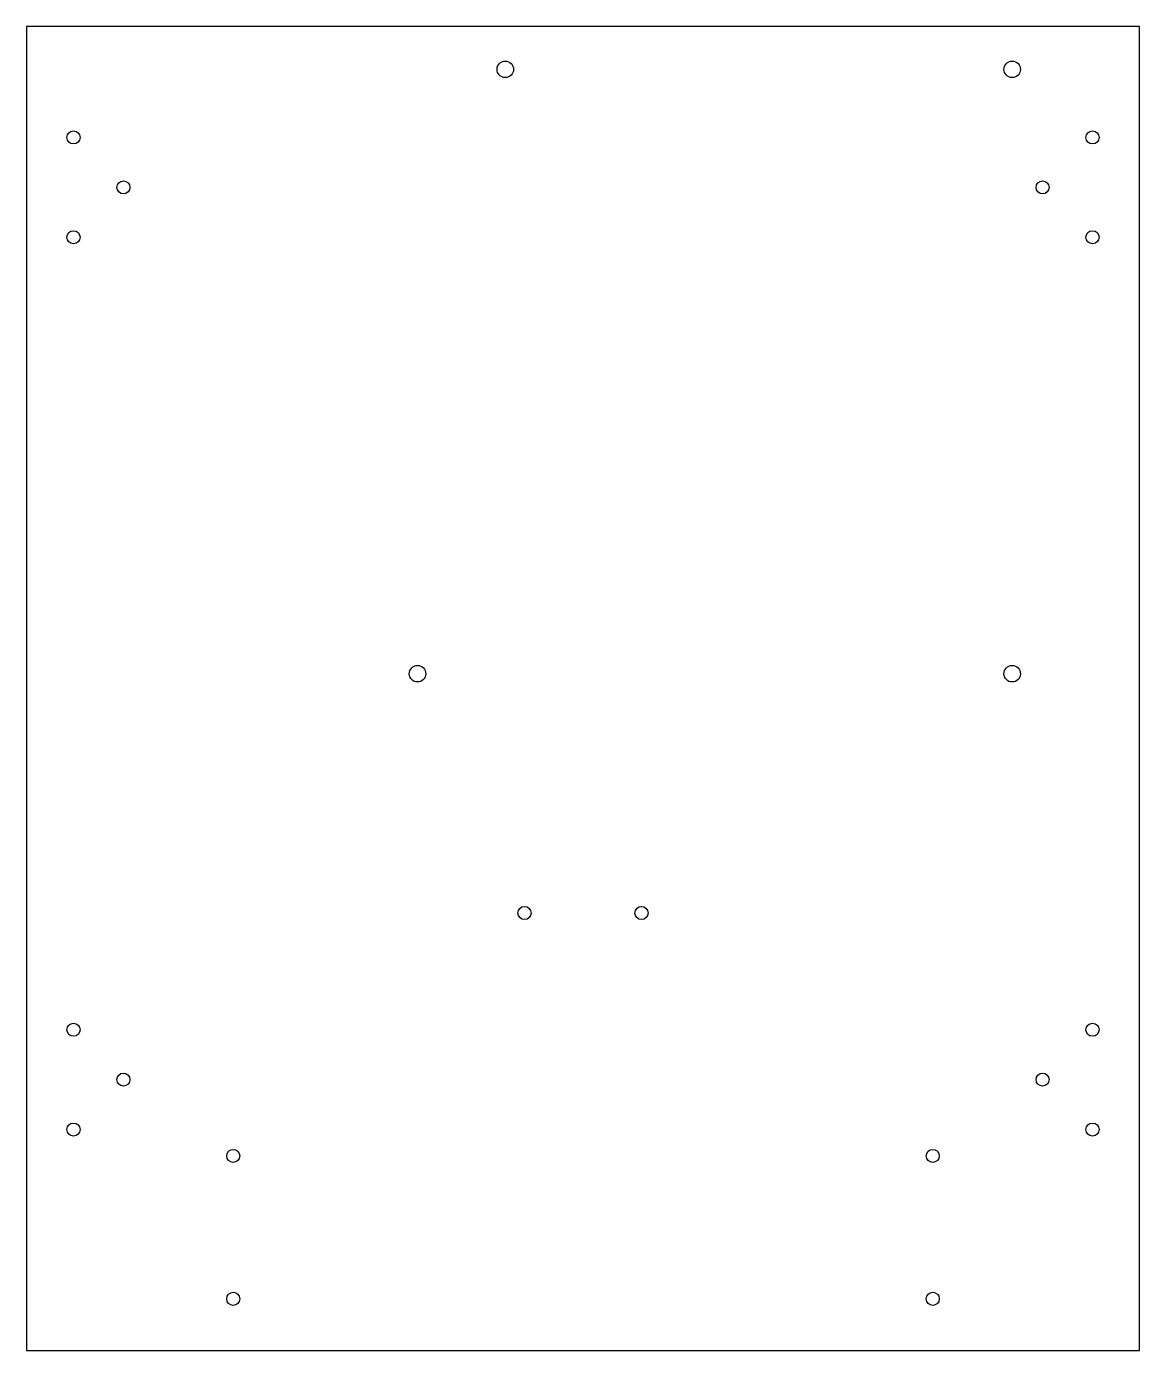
# Model space of a CAD drawing. Header units: millimetres. Extents: x -145 to 145, y -172 to 172.
import ezdxf

# ---------------------------------------------------------------- set-up
doc = ezdxf.new("R2010")
doc.units = ezdxf.units.MM

msp = doc.modelspace()

# ---------------------------------------------------------------- linework, layer by layer
msp.add_lwpolyline([(-145, 172.5), (-145, -172.5), (145, -172.5), (145, 172.5)], close=True)
for centre, radius in [((-20.254, 161.326), 2.15), ((111.826, 161.326), 2.15), ((-132.75, 143.58), 1.7), ((132.75, 143.58), 1.7), ((-119.75, 130.58), 1.7), ((119.75, 130.58), 1.7), ((-132.75, 117.58), 1.7), ((132.75, 117.58), 1.7), ((-43.114, 3.846), 2.15), ((111.826, 3.846), 2.15), ((-15.24, -58.5), 1.7), ((15.24, -58.5), 1.7), ((-132.75, -88.92), 1.7), ((132.75, -88.92), 1.7), ((-119.75, -101.92), 1.7), ((119.75, -101.92), 1.7), ((-132.75, -114.92), 1.7), ((132.75, -114.92), 1.7), ((-91.125, -121.786), 1.7), ((91.125, -121.786), 1.7), ((-91.125, -159.036), 1.7), ((91.125, -159.036), 1.7)]:
    msp.add_circle(centre, radius)

doc.saveas('drawing.dxf')
